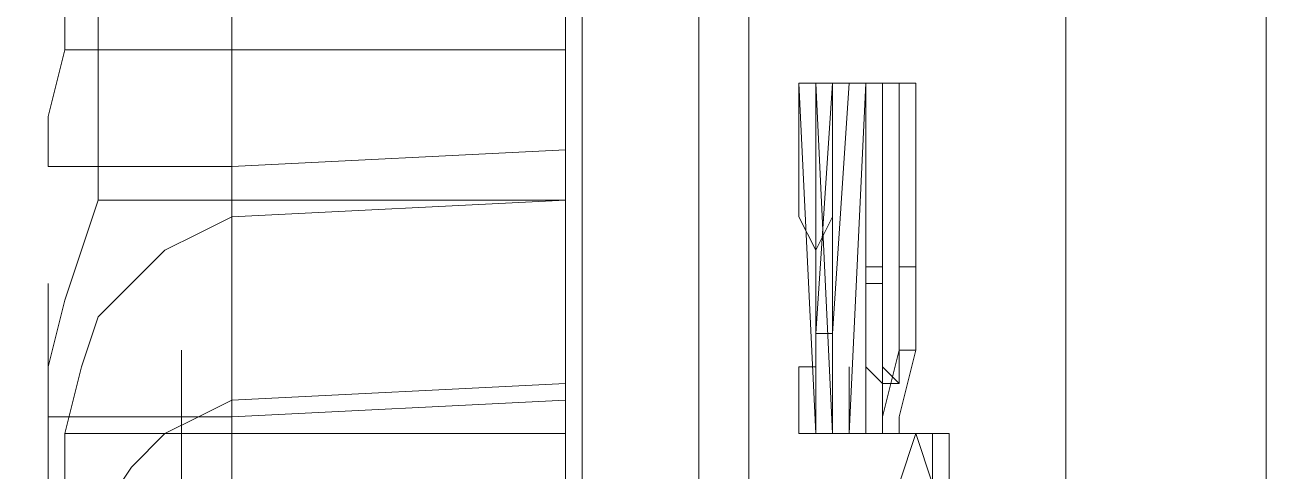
# Model space of a CAD drawing. Header units: millimetres. Extents: x 2788 to 2954, y 1337 to 1391.
# Drawn here: x 2903.5925 to 2903.6712, y 1352.6394 to 1352.6677 of the extents above; entities that cross this region are included whole.
import ezdxf

# ---------------------------------------------------------------- set-up
doc = ezdxf.new("R2010")
doc.units = ezdxf.units.MM
doc.layers.add('PDF_0', color=7, linetype='Continuous')

msp = doc.modelspace()

# ---------------------------------------------------------------- linework, layer by layer
at = {"layer": 'PDF_0', "lineweight": 15}
for points in [[(2903.605627547023, 1354.524634149757), (2903.605627547023, 1352.453404059757), (2903.605627547023, 1352.451287319757), (2903.522016317022, 1352.451287319757), (2903.522016317022, 1352.453404059757), (2903.522016317022, 1352.511614409757), (2902.949438147023, 1352.511614409757), (2902.949438147023, 1352.455520799757), (2902.949438147023, 1352.451287319757), (2902.927212377022, 1352.451287319757), (2902.927212377022, 1352.455520799757), (2902.927212377022, 1352.668253169757)], [(2903.670188117023, 1352.580408459757), (2903.670188117023, 1352.579350089757), (2903.670188117023, 1352.576174979757), (2903.670188117023, 1352.564532909757), (2903.670188117023, 1352.558182689757), (2903.670188117023, 1352.520081369757), (2903.670188117023, 1352.471396349757), (2903.643728867023, 1352.470337979757), (2903.641612127023, 1352.473513089757), (2903.640553757023, 1352.476688199757), (2903.640553757023, 1352.480921679757), (2903.639495387023, 1352.492563749757), (2903.638437017023, 1352.506322559757), (2903.638437017023, 1354.390221159757), (2903.639495387023, 1354.405038339757), (2903.640553757023, 1354.416680409757), (2903.640553757023, 1354.421972259757), (2903.641612127023, 1354.426205739757), (2903.642670497023, 1354.428322479757), (2903.643728867023, 1354.428322479757)], [(2903.638437017023, 1354.390221159757), (2903.637378647023, 1354.390221159757), (2903.635261907023, 1354.390221159757), (2903.635261907023, 1352.506322559757), (2903.637378647023, 1352.506322559757), (2903.638437017023, 1352.506322559757)], [(2903.670188117023, 1352.579350089757), (2903.671246487022, 1352.580408459757), (2903.671246487022, 1352.680953609757)], [(2903.605627547023, 1352.658727839757), (2903.626794947023, 1352.659786209757), (2903.626794947023, 1352.643910659757), (2903.605627547023, 1352.642852289757)], [(2903.626794947023, 1352.656611099757), (2903.605627547023, 1352.656611099757)], [(2903.650079087023, 1352.641793919757), (2903.649020717023, 1352.641793919757), (2903.647962347023, 1352.638618809757), (2903.647962347023, 1352.625918369757), (2903.647962347023, 1352.623801629757), (2903.646903977023, 1352.622743259757), (2903.646903977023, 1352.620626519757), (2903.646903977023, 1352.613217929757), (2903.647962347023, 1352.613217929757), (2903.649020717023, 1352.620626519757), (2903.647962347023, 1352.622743259757), (2903.649020717023, 1352.623801629757), (2903.649020717023, 1352.617451409757), (2903.649020717023, 1352.618509779757), (2903.649020717023, 1352.612159559757)], [(2903.649020717023, 1352.641793919757), (2903.647962347023, 1352.638618809757), (2903.650079087023, 1352.638618809757), (2903.650079087023, 1352.640735549757), (2903.650079087023, 1352.641793919757), (2903.651137457023, 1352.641793919757), (2903.651137457023, 1352.640735549757), (2903.651137457023, 1352.638618809757), (2903.651137457023, 1352.631210219757), (2903.652195827023, 1352.633326959757)], [(2903.651137457023, 1352.638618809757), (2903.651137457023, 1352.640735549757), (2903.651137457023, 1352.641793919757), (2903.650079087023, 1352.641793919757), (2903.650079087023, 1352.640735549757), (2903.650079087023, 1352.638618809757), (2903.649020717023, 1352.625918369757), (2903.647962347023, 1352.625918369757)]]:
    msp.add_lwpolyline(points, dxfattribs=at)
at = {"layer": 'PDF_0', "lineweight": 0}
for points in [[(2903.658546047022, 1352.582525199757), (2903.658546047022, 1352.939195889757)], [(2903.627853317023, 1352.894744349757), (2903.627853317023, 1352.506322559757)], [(2903.605627547023, 1352.655552729757), (2903.605627547023, 1352.675661759757), (2903.603510807023, 1352.674603389757), (2903.601394067023, 1352.673545019757), (2903.599277327023, 1352.671428279757), (2903.597160587023, 1352.669311539757), (2903.597160587023, 1352.656611099757), (2903.596102217023, 1352.653435989757), (2903.595043847023, 1352.650260879757), (2903.593985477023, 1352.646027399757), (2903.593985477023, 1352.642852289757), (2903.605627547023, 1352.642852289757)], [(2903.626794947023, 1352.675661759757), (2903.626794947023, 1352.673545019757), (2903.626794947023, 1352.666136429757), (2903.626794947023, 1352.659786209757)], [(2903.595043847023, 1352.673545019757), (2903.595043847023, 1352.666136429757)], [(2903.605627547023, 1352.658727839757), (2903.593985477023, 1352.658727839757), (2903.593985477023, 1352.661902949757), (2903.595043847023, 1352.666136429757), (2903.626794947023, 1352.666136429757)], [(2903.642670497023, 1352.648144139757), (2903.642670497023, 1352.650260879757), (2903.642670497023, 1352.651319249757), (2903.642670497023, 1352.653435989757), (2903.642670497023, 1352.655552729757), (2903.642670497023, 1352.657669469757), (2903.642670497023, 1352.659786209757), (2903.642670497023, 1352.661902949757), (2903.642670497023, 1352.664019689757), (2903.641612127023, 1352.664019689757), (2903.642670497023, 1352.664019689757)], [(2903.641612127023, 1352.664019689757), (2903.641612127023, 1352.660844579757), (2903.641612127023, 1352.658727839757), (2903.641612127023, 1352.655552729757), (2903.642670497023, 1352.653435989757), (2903.642670497023, 1352.650260879757), (2903.642670497023, 1352.647085769757), (2903.642670497023, 1352.644969029757), (2903.642670497023, 1352.641793919757)], [(2903.642670497023, 1352.641793919757), (2903.641612127023, 1352.664019689757)], [(2903.649020717023, 1352.664019689757), (2903.647962347023, 1352.664019689757), (2903.646903977023, 1352.664019689757), (2903.645845607023, 1352.664019689757), (2903.643728867023, 1352.664019689757), (2903.642670497023, 1352.664019689757), (2903.642670497023, 1352.648144139757), (2903.643728867023, 1352.648144139757)], [(2903.645845607023, 1352.646027399757), (2903.645845607023, 1352.641793919757), (2903.644787237023, 1352.641793919757), (2903.643728867023, 1352.641793919757), (2903.643728867023, 1352.664019689757), (2903.642670497023, 1352.648144139757), (2903.642670497023, 1352.650260879757), (2903.642670497023, 1352.651319249757), (2903.642670497023, 1352.653435989757), (2903.643728867023, 1352.655552729757), (2903.643728867023, 1352.657669469757), (2903.643728867023, 1352.659786209757), (2903.643728867023, 1352.661902949757), (2903.643728867023, 1352.664019689757), (2903.643728867023, 1352.660844579757), (2903.643728867023, 1352.658727839757), (2903.643728867023, 1352.655552729757), (2903.643728867023, 1352.653435989757), (2903.643728867023, 1352.650260879757), (2903.643728867023, 1352.647085769757), (2903.643728867023, 1352.644969029757), (2903.643728867023, 1352.641793919757), (2903.642670497023, 1352.664019689757), (2903.643728867023, 1352.664019689757), (2903.643728867023, 1352.648144139757), (2903.644787237023, 1352.664019689757), (2903.645845607023, 1352.664019689757), (2903.644787237023, 1352.641793919757), (2903.643728867023, 1352.641793919757)], [(2903.643728867023, 1352.664019689757), (2903.643728867023, 1352.664019689757)], [(2903.643728867023, 1352.664019689757), (2903.643728867023, 1352.664019689757)], [(2903.645845607023, 1352.664019689757), (2903.645845607023, 1352.664019689757)], [(2903.645845607023, 1352.664019689757), (2903.645845607023, 1352.664019689757)], [(2903.646903977023, 1352.664019689757), (2903.646903977023, 1352.664019689757)], [(2903.626794947023, 1352.656611099757), (2903.605627547023, 1352.655552729757), (2903.603510807023, 1352.654494359757), (2903.601394067023, 1352.653435989757), (2903.599277327023, 1352.651319249757), (2903.597160587023, 1352.649202509757), (2903.596102217023, 1352.646027399757), (2903.595043847023, 1352.641793919757), (2903.595043847023, 1352.634385329757), (2903.593985477023, 1352.630151849757), (2903.593985477023, 1352.626976739757), (2903.605627547023, 1352.626976739757)], [(2903.605627547023, 1352.656611099757), (2903.597160587023, 1352.656611099757)], [(2903.647962347023, 1352.647085769757), (2903.649020717023, 1352.647085769757), (2903.647962347023, 1352.642852289757), (2903.647962347023, 1352.641793919757), (2903.646903977023, 1352.641793919757), (2903.646903977023, 1352.642852289757), (2903.647962347023, 1352.647085769757), (2903.647962347023, 1352.652377619757), (2903.647962347023, 1352.648144139757), (2903.647962347023, 1352.646027399757), (2903.647962347023, 1352.644969029757), (2903.646903977023, 1352.644969029757), (2903.646903977023, 1352.646027399757), (2903.646903977023, 1352.648144139757), (2903.646903977023, 1352.652377619757), (2903.645845607023, 1352.652377619757)], [(2903.646903977023, 1352.641793919757), (2903.645845607023, 1352.641793919757), (2903.645845607023, 1352.644969029757), (2903.645845607023, 1352.652377619757), (2903.645845607023, 1352.644969029757), (2903.645845607023, 1352.641793919757), (2903.646903977023, 1352.641793919757), (2903.646903977023, 1352.642852289757), (2903.647962347023, 1352.647085769757), (2903.647962347023, 1352.652377619757), (2903.649020717023, 1352.652377619757), (2903.649020717023, 1352.647085769757)], [(2903.649020717023, 1352.641793919757), (2903.647962347023, 1352.641793919757), (2903.646903977023, 1352.641793919757), (2903.646903977023, 1352.644969029757), (2903.646903977023, 1352.652377619757), (2903.646903977023, 1352.648144139757), (2903.646903977023, 1352.646027399757), (2903.646903977023, 1352.644969029757), (2903.645845607023, 1352.646027399757), (2903.645845607023, 1352.647085769757), (2903.645845607023, 1352.651319249757), (2903.646903977023, 1352.651319249757), (2903.646903977023, 1352.647085769757), (2903.646903977023, 1352.646027399757), (2903.647962347023, 1352.644969029757)], [(2903.593985477023, 1352.651319249757), (2903.593985477023, 1352.476688199757), (2903.532600017023, 1352.474571459757)], [(2903.646903977023, 1352.644969029757), (2903.645845607023, 1352.646027399757), (2903.645845607023, 1352.647085769757), (2903.645845607023, 1352.651319249757)], [(2903.602452437023, 1352.647085769757), (2903.602452437023, 1352.473513089757), (2903.602452437023, 1352.468221239757), (2903.602452437023, 1352.466104499757), (2903.602452437023, 1352.465046129757), (2903.605627547023, 1352.465046129757)], [(2903.641612127023, 1352.646027399757), (2903.641612127023, 1352.646027399757)], [(2903.641612127023, 1352.646027399757), (2903.641612127023, 1352.646027399757)], [(2903.641612127023, 1352.646027399757), (2903.641612127023, 1352.641793919757)], [(2903.642670497023, 1352.646027399757), (2903.642670497023, 1352.646027399757)], [(2903.642670497023, 1352.646027399757), (2903.642670497023, 1352.641793919757)], [(2903.644787237023, 1352.646027399757), (2903.644787237023, 1352.646027399757)], [(2903.644787237023, 1352.646027399757), (2903.644787237023, 1352.646027399757)], [(2903.626794947023, 1352.644969029757), (2903.605627547023, 1352.643910659757), (2903.603510807023, 1352.642852289757), (2903.601394067023, 1352.641793919757), (2903.599277327023, 1352.639677179757), (2903.597160587023, 1352.636502069757), (2903.626794947023, 1352.636502069757)], [(2903.595043847023, 1352.641793919757), (2903.626794947023, 1352.641793919757), (2903.626794947023, 1352.643910659757)], [(2903.605627547023, 1352.643910659757), (2903.605627547023, 1352.623801629757)], [(2903.626794947023, 1352.641793919757), (2903.626794947023, 1352.634385329757), (2903.595043847023, 1352.634385329757)], [(2903.641612127023, 1352.641793919757), (2903.641612127023, 1352.641793919757)], [(2903.641612127023, 1352.641793919757), (2903.641612127023, 1352.641793919757)], [(2903.642670497023, 1352.641793919757), (2903.642670497023, 1352.641793919757)], [(2903.644787237023, 1352.641793919757), (2903.644787237023, 1352.641793919757)], [(2903.644787237023, 1352.641793919757), (2903.644787237023, 1352.641793919757)], [(2903.645845607023, 1352.641793919757), (2903.645845607023, 1352.641793919757)]]:
    msp.add_lwpolyline(points, dxfattribs=at)
for points in [[(2903.647962347023, 1352.652377619757), (2903.647962347023, 1352.664019689757), (2903.646903977023, 1352.664019689757), (2903.646903977023, 1352.652377619757), (2903.646903977023, 1352.648144139757), (2903.646903977023, 1352.646027399757), (2903.646903977023, 1352.644969029757), (2903.645845607023, 1352.646027399757), (2903.645845607023, 1352.647085769757), (2903.645845607023, 1352.651319249757), (2903.645845607023, 1352.664019689757), (2903.645845607023, 1352.652377619757), (2903.645845607023, 1352.644969029757), (2903.645845607023, 1352.641793919757), (2903.646903977023, 1352.641793919757), (2903.646903977023, 1352.642852289757), (2903.647962347023, 1352.647085769757)], [(2903.649020717023, 1352.664019689757), (2903.647962347023, 1352.664019689757), (2903.647962347023, 1352.652377619757), (2903.647962347023, 1352.648144139757), (2903.647962347023, 1352.646027399757), (2903.647962347023, 1352.644969029757), (2903.646903977023, 1352.646027399757), (2903.646903977023, 1352.647085769757), (2903.646903977023, 1352.651319249757), (2903.646903977023, 1352.664019689757), (2903.646903977023, 1352.652377619757), (2903.646903977023, 1352.644969029757), (2903.646903977023, 1352.641793919757), (2903.647962347023, 1352.641793919757), (2903.647962347023, 1352.642852289757), (2903.649020717023, 1352.647085769757), (2903.649020717023, 1352.652377619757)], [(2903.642670497023, 1352.646027399757), (2903.641612127023, 1352.646027399757), (2903.641612127023, 1352.641793919757), (2903.642670497023, 1352.641793919757)], [(2903.644787237023, 1352.646027399757), (2903.644787237023, 1352.641793919757)], [(2903.642670497023, 1352.641793919757), (2903.643728867023, 1352.641793919757)], [(2903.650079087023, 1352.638618809757), (2903.649020717023, 1352.641793919757)]]:
    msp.add_lwpolyline(points, close=True, dxfattribs=at)

doc.saveas('drawing.dxf')
